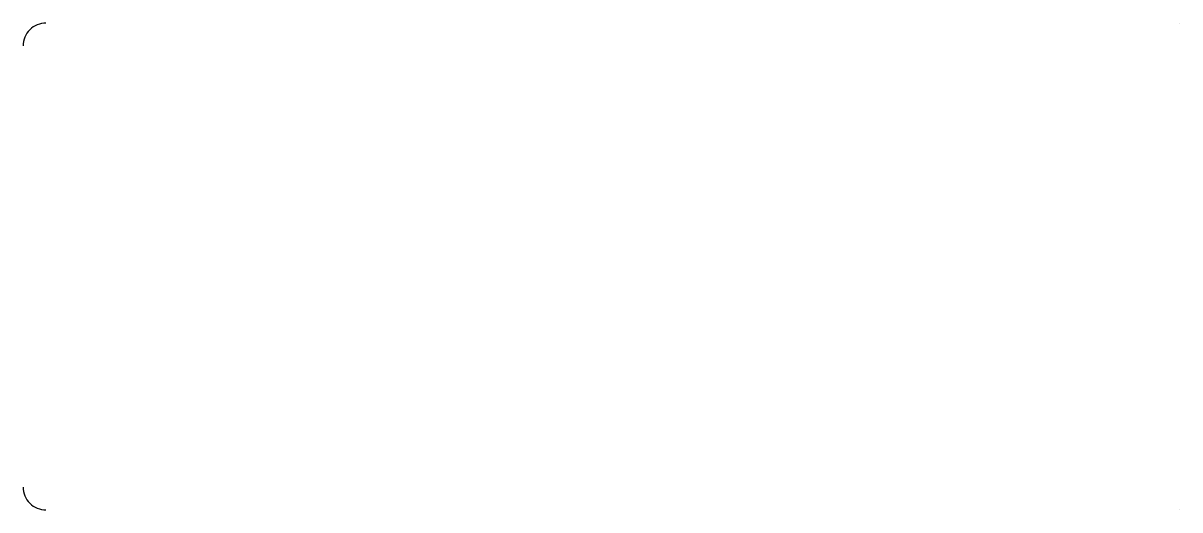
# Model space of a CAD drawing. Header units: millimetres. Extents: x 109 to 261, y 131 to 195.
import ezdxf

# ---------------------------------------------------------------- set-up
doc = ezdxf.new("R2010")
doc.units = ezdxf.units.MM
doc.layers.add('fork', color=3, linetype='Continuous')

msp = doc.modelspace()

# ---------------------------------------------------------------- linework, layer by layer
at = {"layer": 'fork'}
for points in [[(112.16, 194.84, 0.414214), (109.16, 191.84)], [(109.16, 133.84, 0.414214), (112.16, 130.84)]]:
    msp.add_lwpolyline(points, format="xyb", dxfattribs=at)
for points in [[(261.16, 194.84), (261.16, 194.84)], [(261.16, 130.84), (261.16, 130.84)]]:
    msp.add_lwpolyline(points, dxfattribs=at)

doc.saveas('drawing.dxf')
